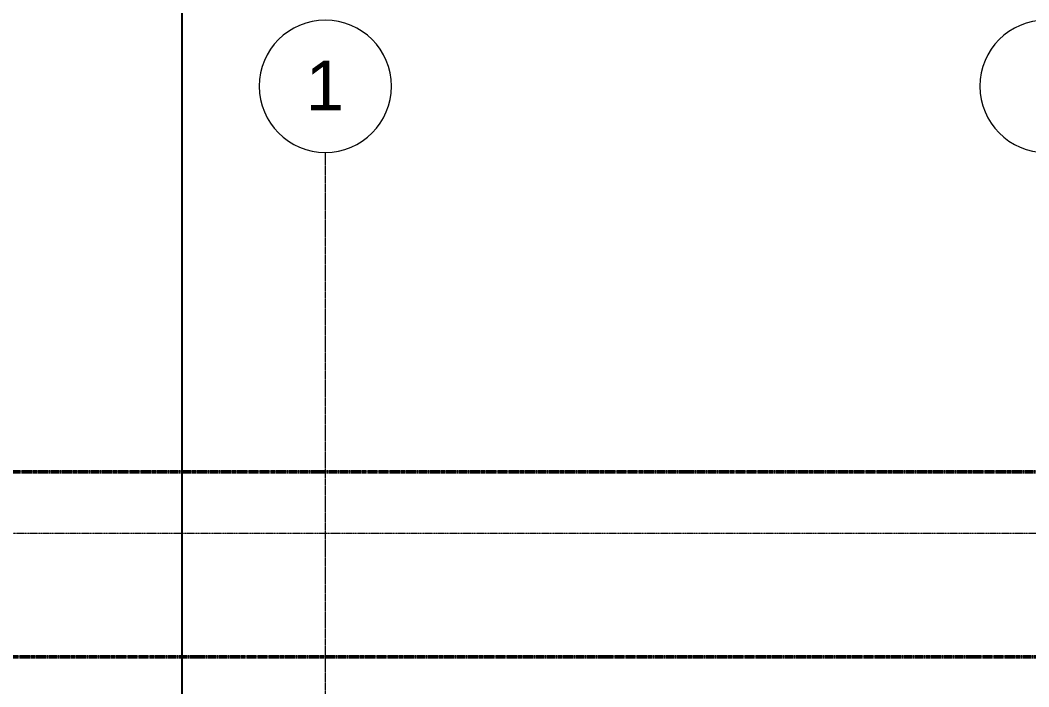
# Model space of a CAD drawing. Header units: metres. Extents: x -4294 to -464, y 9706 to 12475.
# Drawn here: x -3619.8 to -3162.1, y 12171.1 to 12473.7 of the extents above; entities that cross this region are included whole.
import ezdxf

# ---------------------------------------------------------------- set-up
doc = ezdxf.new("R2010")
doc.units = ezdxf.units.M
for name, pattern in [('Aligning Line 1_8_', [0.25, 0.125, -0.125]), ('Double Dash 3_8_', [1, 0.375, -0.125, 0.125, -0.125, 0.125, -0.125]), ('Grid Line 1_2_', [0.875, 0.5, -0.125, 0.125, -0.125])]:
    doc.linetypes.add(name, pattern=pattern)
for name, color, linetype, lineweight in [('0-1', 7, 'Continuous', 5), ('0-4', 147, 'Aligning Line 1_8_', 9), ('0-5', 165, 'Continuous', 5), ('C-PROP-LINE-1', 250, 'Double Dash 3_8_', 50), ('G-ANNO-SYMB-1', 147, 'Aligning Line 1_8_', 9), ('S-GRID-1', 1, 'Grid Line 1_2_', 9), ('S-GRID-IDEN', 1, 'Continuous', 9), ('S-GRID-IDEN-1', 147, 'Continuous', 9)]:
    doc.layers.add(name, color=color, linetype=linetype, lineweight=lineweight)
doc.styles.add('Arial', font='arial.ttf', dxfattribs={"height": 22.5})

# ---------------------------------------------------------------- blocks, each defined once
blk = doc.blocks.new('CTR - 1st Phase - Unit Layouts_rvt-1-FLOOR PLAN - BASEMENT')
at = {"layer": 'G-ANNO-SYMB-1'}
blk.add_line((-1813.52, 12240.75), (-4009.53, 12240.75), dxfattribs=at)
blk = doc.blocks.new('Family - ___-1878357-FLOOR PLAN - BASEMENT')
at = {"layer": 'C-PROP-LINE-1'}
for p, q in [((-3989.61, 12268.69), (-629.56, 12268.69)), ((-3929.52, 12184.69), (-712.51, 12184.69))]:
    blk.add_line(p, q, dxfattribs=at)
blk = doc.blocks.new('Grid - Grid Head - Circle-50561-FLOOR PLAN - BASEMENT')
at = {"layer": 'S-GRID-IDEN-1'}
for start, end in [(360, 180), (180, 360)]:
    blk.add_arc((0, 0), 0.25, start, end, dxfattribs=at)
blk = doc.blocks.new('CTR - 1st Phase - Shell_rvt-1-FLOOR PLAN - BASEMENT')
at = {"layer": 'S-GRID-1'}
blk.add_line((-3481.32, 9836.18), (-3481.32, 12413.74), dxfattribs=at)
at = {"layer": '0-4'}
blk.add_blockref('Family - ___-1878357-FLOOR PLAN - BASEMENT', (0, 0), dxfattribs=at)
at = {"layer": '0-5', "xscale": 120, "yscale": 120, "zscale": 120}
for p in [(-3481.32, 12443.74), (-3154.32, 12443.74)]:
    blk.add_blockref('Grid - Grid Head - Circle-50561-FLOOR PLAN - BASEMENT', p, dxfattribs=at)
at = {"layer": 'S-GRID-IDEN', "insert": (-3490.24, 12455.35), "char_height": 22.5, "width": 21.21, "attachment_point": 1, "style": 'Arial'}
blk.add_mtext('1', dxfattribs=at)

msp = doc.modelspace()

# ---------------------------------------------------------------- linework, layer by layer
msp.add_xline((-3546.2248, 11528.0051), (0, 1))

# ---------------------------------------------------------------- block references
at = {"layer": '0-1'}
for name in ['CTR - 1st Phase - Shell_rvt-1-FLOOR PLAN - BASEMENT', 'CTR - 1st Phase - Unit Layouts_rvt-1-FLOOR PLAN - BASEMENT']:
    msp.add_blockref(name, (0, 0), dxfattribs=at)

doc.saveas('drawing.dxf')
